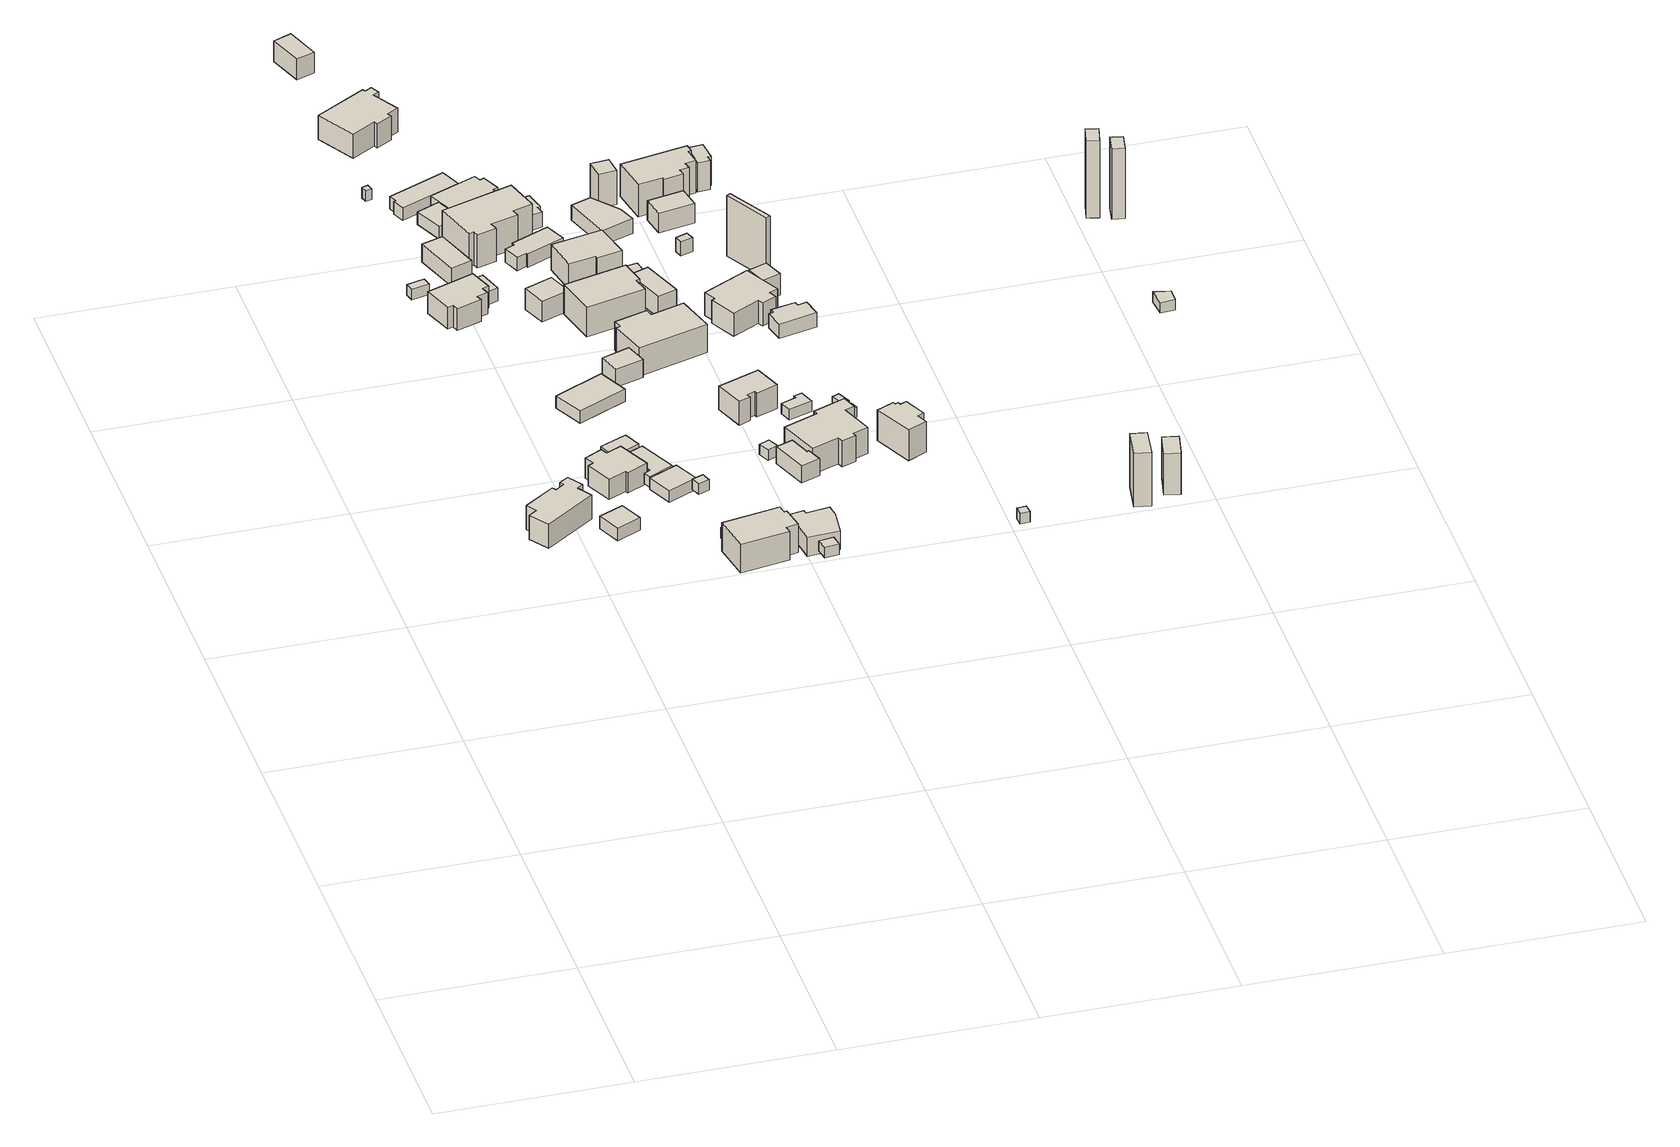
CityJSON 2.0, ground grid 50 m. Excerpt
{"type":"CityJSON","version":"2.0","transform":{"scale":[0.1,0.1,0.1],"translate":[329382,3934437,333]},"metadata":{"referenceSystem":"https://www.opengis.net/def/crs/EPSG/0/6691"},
"CityObjects":{
"building1":{"type":"Building","attributes":{"usage":"411","measuredHeight":9.3,"storeysAboveGround":2,"BuildingIDAttribute.prefecture":"14","BuildingIDAttribute.city":"14151","BuildingDetailAttribute.totalFloorArea":205.54,"BuildingDetailAttribute.buildingFootprintArea":102.77,"BuildingDetailAttribute.buildingStructureType":"601","BuildingDetailAttribute.buildingStructureOrgType":"1","BuildingDetailAttribute.orgUsage":"10","BuildingDetailAttribute.surveyYear":2015},"geometry":[{"type":"Solid","lod":"1","boundaries":[[[[0,1,2,3,4,5,6,7,8,9,10,11]],[[10,12,13,11]],[[9,14,12,10]],[[8,15,14,9]],[[7,16,15,8]],[[6,17,16,7]],[[5,18,17,6]],[[4,19,18,5]],[[3,20,19,4]],[[2,21,20,3]],[[1,22,21,2]],[[0,23,22,1]],[[11,13,23,0]],[[12,14,15,16,17,18,19,20,21,22,23,13]]]]}]},
"building2":{"type":"Building","attributes":{"usage":"431","measuredHeight":4.3,"storeysAboveGround":1,"BuildingIDAttribute.prefecture":"14","BuildingIDAttribute.city":"14151","BuildingDetailAttribute.totalFloorArea":39.1,"BuildingDetailAttribute.buildingFootprintArea":39.1,"BuildingDetailAttribute.buildingStructureType":"601","BuildingDetailAttribute.buildingStructureOrgType":"1","BuildingDetailAttribute.orgUsage":"143","BuildingDetailAttribute.surveyYear":2015},"geometry":[{"type":"Solid","lod":"1","boundaries":[[[[24,25,26,27]],[[26,28,29,27]],[[25,30,28,26]],[[24,31,30,25]],[[27,29,31,24]],[[28,30,31,29]]]]}]},
"building3":{"type":"Building","attributes":{"usage":"411","measuredHeight":7.9,"storeysAboveGround":2,"BuildingIDAttribute.prefecture":"14","BuildingIDAttribute.city":"14151","BuildingDetailAttribute.totalFloorArea":157.51,"BuildingDetailAttribute.buildingFootprintArea":78.76,"BuildingDetailAttribute.buildingStructureType":"610","BuildingDetailAttribute.buildingStructureOrgType":"2","BuildingDetailAttribute.orgUsage":"10","BuildingDetailAttribute.surveyYear":2015},"geometry":[{"type":"Solid","lod":"1","boundaries":[[[[32,33,34,35,36,37,38,39,40,41]],[[40,42,43,41]],[[39,44,42,40]],[[38,45,44,39]],[[37,46,45,38]],[[36,47,46,37]],[[35,48,47,36]],[[34,49,48,35]],[[33,50,49,34]],[[32,51,50,33]],[[41,43,51,32]],[[42,44,45,46,47,48,49,50,51,43]]]]}]},
"building4":{"type":"Building","attributes":{"usage":"451","measuredHeight":5.6,"storeysAboveGround":1,"BuildingIDAttribute.prefecture":"14","BuildingIDAttribute.city":"14151","BuildingDetailAttribute.totalFloorArea":27.17,"BuildingDetailAttribute.buildingFootprintArea":27.17,"BuildingDetailAttribute.buildingStructureType":"601","BuildingDetailAttribute.buildingStructureOrgType":"1","BuildingDetailAttribute.orgUsage":"200","BuildingDetailAttribute.surveyYear":2015},"geometry":[{"type":"Solid","lod":"1","boundaries":[[[[52,53,54,55,56,57]],[[56,58,59,57]],[[55,60,58,56]],[[54,61,60,55]],[[53,62,61,54]],[[52,63,62,53]],[[57,59,63,52]],[[58,60,61,62,63,59]]]]}]},
"building5":{"type":"Building","attributes":{"measuredHeight":4.5,"BuildingIDAttribute.prefecture":"14","BuildingIDAttribute.city":"14151","BuildingDetailAttribute.surveyYear":2015},"geometry":[{"type":"Solid","lod":"1","boundaries":[[[[64,65,66,67]],[[66,68,69,67]],[[65,70,68,66]],[[64,71,70,65]],[[67,69,71,64]],[[68,70,71,69]]]]}]},
"building6":{"type":"Building","attributes":{"usage":"411","measuredHeight":9.9,"storeysAboveGround":2,"BuildingIDAttribute.prefecture":"14","BuildingIDAttribute.city":"14151","BuildingDetailAttribute.totalFloorArea":221.39,"BuildingDetailAttribute.buildingFootprintArea":110.69,"BuildingDetailAttribute.buildingStructureType":"601","BuildingDetailAttribute.buildingStructureOrgType":"1","BuildingDetailAttribute.orgUsage":"10","BuildingDetailAttribute.surveyYear":2015},"geometry":[{"type":"Solid","lod":"1","boundaries":[[[[72,73,74,75,76,77,78,79]],[[78,80,81,79]],[[77,82,80,78]],[[76,83,82,77]],[[75,84,83,76]],[[74,85,84,75]],[[73,86,85,74]],[[72,87,86,73]],[[79,81,87,72]],[[80,82,83,84,85,86,87,81]]]]}]},
"building7":{"type":"Building","attributes":{"BuildingIDAttribute.prefecture":"14","BuildingIDAttribute.city":"14151","BuildingDetailAttribute.surveyYear":2015},"geometry":[{"type":"Solid","lod":"1","boundaries":[[[[88,89,90,91,92,93]],[[92,94,95,93]],[[91,96,94,92]],[[90,97,96,91]],[[89,98,97,90]],[[88,99,98,89]],[[93,95,99,88]],[[94,96,97,98,99,95]]]]}]},
"building8":{"type":"Building","attributes":{"usage":"451","measuredHeight":4.6,"storeysAboveGround":2,"BuildingIDAttribute.prefecture":"14","BuildingIDAttribute.city":"14151","BuildingDetailAttribute.totalFloorArea":85.12,"BuildingDetailAttribute.buildingFootprintArea":42.56,"BuildingDetailAttribute.buildingStructureType":"601","BuildingDetailAttribute.buildingStructureOrgType":"1","BuildingDetailAttribute.orgUsage":"200","BuildingDetailAttribute.surveyYear":2015},"geometry":[{"type":"Solid","lod":"1","boundaries":[[[[100,101,102,103]],[[102,104,105,103]],[[101,106,104,102]],[[100,107,106,101]],[[103,105,107,100]],[[104,106,107,105]]]]}]},
"building9":{"type":"Building","attributes":{"BuildingIDAttribute.prefecture":"14","BuildingIDAttribute.city":"14151","BuildingDetailAttribute.surveyYear":2015},"geometry":[{"type":"Solid","lod":"1","boundaries":[[[[108,109,110,111]],[[110,112,113,111]],[[109,114,112,110]],[[108,115,114,109]],[[111,113,115,108]],[[112,114,115,113]]]]}]},
"building10":{"type":"Building","attributes":{"BuildingIDAttribute.prefecture":"14","BuildingIDAttribute.city":"14151","BuildingDetailAttribute.surveyYear":2015},"geometry":[{"type":"Solid","lod":"1","boundaries":[[[[116,117,118,119]],[[118,120,121,119]],[[117,122,120,118]],[[116,123,122,117]],[[119,121,123,116]],[[120,122,123,121]]]]}]},
"building11":{"type":"Building","attributes":{"usage":"411","measuredHeight":10.1,"storeysAboveGround":1,"BuildingIDAttribute.prefecture":"14","BuildingIDAttribute.city":"14151","BuildingDetailAttribute.totalFloorArea":95.75,"BuildingDetailAttribute.buildingFootprintArea":95.75,"BuildingDetailAttribute.buildingStructureType":"601","BuildingDetailAttribute.buildingStructureOrgType":"1","BuildingDetailAttribute.orgUsage":"10","BuildingDetailAttribute.surveyYear":2015},"geometry":[{"type":"Solid","lod":"1","boundaries":[[[[124,125,126,127,128,129,130,131,132,133]],[[132,134,135,133]],[[131,136,134,132]],[[130,137,136,131]],[[129,138,137,130]],[[128,139,138,129]],[[127,140,139,128]],[[126,141,140,127]],[[125,142,141,126]],[[124,143,142,125]],[[133,135,143,124]],[[134,136,137,138,139,140,141,142,143,135]]]]}]},
"building12":{"type":"Building","attributes":{"usage":"451","measuredHeight":4,"storeysAboveGround":1,"BuildingIDAttribute.prefecture":"14","BuildingIDAttribute.city":"14151","BuildingDetailAttribute.totalFloorArea":98.96,"BuildingDetailAttribute.buildingFootprintArea":98.96,"BuildingDetailAttribute.buildingStructureType":"601","BuildingDetailAttribute.buildingStructureOrgType":"1","BuildingDetailAttribute.orgUsage":"200","BuildingDetailAttribute.surveyYear":2015},"geometry":[{"type":"Solid","lod":"1","boundaries":[[[[144,145,146,147]],[[146,148,149,147]],[[145,150,148,146]],[[144,151,150,145]],[[147,149,151,144]],[[148,150,151,149]]]]}]},
"building13":{"type":"Building","attributes":{"measuredHeight":4.3,"BuildingIDAttribute.prefecture":"14","BuildingIDAttribute.city":"14151","BuildingDetailAttribute.surveyYear":2015},"geometry":[{"type":"Solid","lod":"1","boundaries":[[[[152,153,154,155]],[[154,156,157,155]],[[153,158,156,154]],[[152,159,158,153]],[[155,157,159,152]],[[156,158,159,157]]]]}]},
"building14":{"type":"Building","attributes":{"BuildingIDAttribute.prefecture":"14","BuildingIDAttribute.city":"14151","BuildingDetailAttribute.surveyYear":2015},"geometry":[{"type":"Solid","lod":"1","boundaries":[[[[160,161,162,163]],[[162,164,165,163]],[[161,166,164,162]],[[160,167,166,161]],[[163,165,167,160]],[[164,166,167,165]]]]}]},
"building15":{"type":"Building","attributes":{"usage":"411","measuredHeight":6.3,"storeysAboveGround":1,"BuildingIDAttribute.prefecture":"14","BuildingIDAttribute.city":"14151","BuildingDetailAttribute.totalFloorArea":79.63,"BuildingDetailAttribute.buildingFootprintArea":79.63,"BuildingDetailAttribute.buildingStructureType":"601","BuildingDetailAttribute.buildingStructureOrgType":"1","BuildingDetailAttribute.orgUsage":"10","BuildingDetailAttribute.surveyYear":2015},"geometry":[{"type":"Solid","lod":"1","boundaries":[[[[168,169,170,171,172,173,174]],[[173,175,176,174]],[[172,177,175,173]],[[171,178,177,172]],[[170,179,178,171]],[[169,180,179,170]],[[168,181,180,169]],[[174,176,181,168]],[[175,177,178,179,180,181,176]]]]}]},
"building16":{"type":"Building","attributes":{"usage":"411","measuredHeight":5.5,"storeysAboveGround":2,"BuildingIDAttribute.prefecture":"14","BuildingIDAttribute.city":"14151","BuildingDetailAttribute.totalFloorArea":103.3,"BuildingDetailAttribute.buildingFootprintArea":51.65,"BuildingDetailAttribute.buildingStructureType":"601","BuildingDetailAttribute.buildingStructureOrgType":"1","BuildingDetailAttribute.orgUsage":"10","BuildingDetailAttribute.surveyYear":2015},"geometry":[{"type":"Solid","lod":"1","boundaries":[[[[182,183,184,185]],[[184,186,187,185]],[[183,188,186,184]],[[182,189,188,183]],[[185,187,189,182]],[[186,188,189,187]]]]}]},
"building17":{"type":"Building","attributes":{"usage":"411","measuredHeight":5.4,"storeysAboveGround":1,"BuildingIDAttribute.prefecture":"14","BuildingIDAttribute.city":"14151","BuildingDetailAttribute.totalFloorArea":14.46,"BuildingDetailAttribute.buildingFootprintArea":14.46,"BuildingDetailAttribute.buildingStructureType":"601","BuildingDetailAttribute.buildingStructureOrgType":"1","BuildingDetailAttribute.orgUsage":"10","BuildingDetailAttribute.surveyYear":2015},"geometry":[{"type":"Solid","lod":"1","boundaries":[[[[190,191,192,193]],[[192,194,195,193]],[[191,196,194,192]],[[190,197,196,191]],[[193,195,197,190]],[[194,196,197,195]]]]}]},
"building18":{"type":"Building","attributes":{"BuildingIDAttribute.prefecture":"14","BuildingIDAttribute.city":"14151","BuildingDetailAttribute.surveyYear":2015},"geometry":[{"type":"Solid","lod":"1","boundaries":[[[[198,199,200,201]],[[200,202,203,201]],[[199,204,202,200]],[[198,205,204,199]],[[201,203,205,198]],[[202,204,205,203]]]]}]},
"building19":{"type":"Building","attributes":{"usage":"411","measuredHeight":8.5,"storeysAboveGround":2,"BuildingIDAttribute.prefecture":"14","BuildingIDAttribute.city":"14151","BuildingDetailAttribute.totalFloorArea":64.59,"BuildingDetailAttribute.buildingFootprintArea":32.3,"BuildingDetailAttribute.buildingStructureType":"601","BuildingDetailAttribute.buildingStructureOrgType":"1","BuildingDetailAttribute.orgUsage":"10","BuildingDetailAttribute.surveyYear":2015},"geometry":[{"type":"Solid","lod":"1","boundaries":[[[[206,207,208,209]],[[208,210,211,209]],[[207,212,210,208]],[[206,213,212,207]],[[209,211,213,206]],[[210,212,213,211]]]]}]},
"building20":{"type":"Building","attributes":{"usage":"411","measuredHeight":8.1,"storeysAboveGround":1,"BuildingIDAttribute.prefecture":"14","BuildingIDAttribute.city":"14151","BuildingDetailAttribute.totalFloorArea":45.13,"BuildingDetailAttribute.buildingFootprintArea":45.13,"BuildingDetailAttribute.buildingStructureType":"601","BuildingDetailAttribute.buildingStructureOrgType":"1","BuildingDetailAttribute.orgUsage":"10","BuildingDetailAttribute.surveyYear":2015},"geometry":[{"type":"Solid","lod":"1","boundaries":[[[[214,215,216,217]],[[216,218,219,217]],[[215,220,218,216]],[[214,221,220,215]],[[217,219,221,214]],[[218,220,221,219]]]]}]},
"building21":{"type":"Building","attributes":{"measuredHeight":4.4,"BuildingIDAttribute.prefecture":"14","BuildingIDAttribute.city":"14151","BuildingDetailAttribute.surveyYear":2015},"geometry":[{"type":"Solid","lod":"1","boundaries":[[[[222,223,224,225,226]],[[225,227,228,226]],[[224,229,227,225]],[[223,230,229,224]],[[222,231,230,223]],[[226,228,231,222]],[[227,229,230,231,228]]]]}]},
"building22":{"type":"Building","attributes":{"BuildingIDAttribute.prefecture":"14","BuildingIDAttribute.city":"14151","BuildingDetailAttribute.surveyYear":2015},"geometry":[{"type":"Solid","lod":"1","boundaries":[[[[232,233,234,235]],[[234,236,237,235]],[[233,238,236,234]],[[232,239,238,233]],[[235,237,239,232]],[[236,238,239,237]]]]}]},
"building23":{"type":"Building","attributes":{"usage":"415","measuredHeight":3.8,"storeysAboveGround":1,"BuildingIDAttribute.prefecture":"14","BuildingIDAttribute.city":"14151","BuildingDetailAttribute.totalFloorArea":76.29,"BuildingDetailAttribute.buildingFootprintArea":76.29,"BuildingDetailAttribute.buildingStructureType":"601","BuildingDetailAttribute.buildingStructureOrgType":"1","BuildingDetailAttribute.orgUsage":"50","BuildingDetailAttribute.surveyYear":2015},"geometry":[{"type":"Solid","lod":"1","boundaries":[[[[240,241,242,243,244,245]],[[244,246,247,245]],[[243,248,246,244]],[[242,249,248,243]],[[241,250,249,242]],[[240,251,250,241]],[[245,247,251,240]],[[246,248,249,250,251,247]]]]}]},
"building24":{"type":"Building","attributes":{"usage":"411","measuredHeight":5.3,"storeysAboveGround":1,"BuildingIDAttribute.prefecture":"14","BuildingIDAttribute.city":"14151","BuildingDetailAttribute.totalFloorArea":50.08,"BuildingDetailAttribute.buildingFootprintArea":50.08,"BuildingDetailAttribute.buildingStructureType":"610","BuildingDetailAttribute.buildingStructureOrgType":"2","BuildingDetailAttribute.orgUsage":"10","BuildingDetailAttribute.surveyYear":2015},"geometry":[{"type":"Solid","lod":"1","boundaries":[[[[252,253,254,255,256,257]],[[256,258,259,257]],[[255,260,258,256]],[[254,261,260,255]],[[253,262,261,254]],[[252,263,262,253]],[[257,259,263,252]],[[258,260,261,262,263,259]]]]}]},
"building25":{"type":"Building","attributes":{"usage":"413","measuredHeight":11.3,"storeysAboveGround":1,"BuildingIDAttribute.prefecture":"14","BuildingIDAttribute.city":"14151","BuildingDetailAttribute.totalFloorArea":186.51,"BuildingDetailAttribute.buildingFootprintArea":186.51,"BuildingDetailAttribute.buildingStructureType":"601","BuildingDetailAttribute.buildingStructureOrgType":"1","BuildingDetailAttribute.orgUsage":"30","BuildingDetailAttribute.surveyYear":2015},"geometry":[{"type":"Solid","lod":"1","boundaries":[[[[264,265,266,267,268,269,270,271,272,273]],[[272,274,275,273]],[[271,276,274,272]],[[270,277,276,271]],[[269,278,277,270]],[[268,279,278,269]],[[267,280,279,268]],[[266,281,280,267]],[[265,282,281,266]],[[264,283,282,265]],[[273,275,283,264]],[[274,276,277,278,279,280,281,282,283,275]]]]}]},
"building26":{"type":"Building","attributes":{"usage":"411","measuredHeight":9.4,"storeysAboveGround":1,"BuildingIDAttribute.prefecture":"14","BuildingIDAttribute.city":"14151","BuildingDetailAttribute.totalFloorArea":147.45,"BuildingDetailAttribute.buildingFootprintArea":147.45,"BuildingDetailAttribute.buildingStructureType":"601","BuildingDetailAttribute.buildingStructureOrgType":"1","BuildingDetailAttribute.orgUsage":"10","BuildingDetailAttribute.surveyYear":2015},"geometry":[{"type":"Solid","lod":"1","boundaries":[[[[284,285,286,287,288,289]],[[288,290,291,289]],[[287,292,290,288]],[[286,293,292,287]],[[285,294,293,286]],[[284,295,294,285]],[[289,291,295,284]],[[290,292,293,294,295,291]]]]}]},
"building27":{"type":"Building","attributes":{"usage":"411","measuredHeight":10.3,"storeysAboveGround":2,"BuildingIDAttribute.prefecture":"14","BuildingIDAttribute.city":"14151","BuildingDetailAttribute.totalFloorArea":259.79,"BuildingDetailAttribute.buildingFootprintArea":129.9,"BuildingDetailAttribute.buildingStructureType":"601","BuildingDetailAttribute.buildingStructureOrgType":"1","BuildingDetailAttribute.orgUsage":"10","BuildingDetailAttribute.surveyYear":2015},"geometry":[{"type":"Solid","lod":"1","boundaries":[[[[296,297,298,299,300,301,302,303,304,305,306,307]],[[306,308,309,307]],[[305,310,308,306]],[[304,311,310,305]],[[303,312,311,304]],[[302,313,312,303]],[[301,314,313,302]],[[300,315,314,301]],[[299,316,315,300]],[[298,317,316,299]],[[297,318,317,298]],[[296,319,318,297]],[[307,309,319,296]],[[308,310,311,312,313,314,315,316,317,318,319,309]]]]}]},
"building28":{"type":"Building","attributes":{"usage":"415","measuredHeight":4.9,"storeysAboveGround":2,"BuildingIDAttribute.prefecture":"14","BuildingIDAttribute.city":"14151","BuildingDetailAttribute.totalFloorArea":186.4,"BuildingDetailAttribute.buildingFootprintArea":93.2,"BuildingDetailAttribute.buildingStructureType":"601","BuildingDetailAttribute.buildingStructureOrgType":"1","BuildingDetailAttribute.orgUsage":"50","BuildingDetailAttribute.surveyYear":2015},"geometry":[{"type":"Solid","lod":"1","boundaries":[[[[320,321,322,323,324,325,326,327,328]],[[327,329,330,328]],[[326,331,329,327]],[[325,332,331,326]],[[324,333,332,325]],[[323,334,333,324]],[[322,335,334,323]],[[321,336,335,322]],[[320,337,336,321]],[[328,330,337,320]],[[329,331,332,333,334,335,336,337,330]]]]}]},
"building29":{"type":"Building","attributes":{"usage":"411","measuredHeight":10.1,"storeysAboveGround":2,"BuildingIDAttribute.prefecture":"14","BuildingIDAttribute.city":"14151","BuildingDetailAttribute.totalFloorArea":408.14,"BuildingDetailAttribute.buildingFootprintArea":204.07,"BuildingDetailAttribute.buildingStructureType":"601","BuildingDetailAttribute.buildingStructureOrgType":"1","BuildingDetailAttribute.orgUsage":"10","BuildingDetailAttribute.surveyYear":2015},"geometry":[{"type":"Solid","lod":"1","boundaries":[[[[338,339,340,341,342,343,344,345]],[[344,346,347,345]],[[343,348,346,344]],[[342,349,348,343]],[[341,350,349,342]],[[340,351,350,341]],[[339,352,351,340]],[[338,353,352,339]],[[345,347,353,338]],[[346,348,349,350,351,352,353,347]]]]}]},
"building30":{"type":"Building","attributes":{"usage":"411","measuredHeight":7.5,"storeysAboveGround":2,"BuildingIDAttribute.prefecture":"14","BuildingIDAttribute.city":"14151","BuildingDetailAttribute.totalFloorArea":154.34,"BuildingDetailAttribute.buildingFootprintArea":77.17,"BuildingDetailAttribute.buildingStructureType":"610","BuildingDetailAttribute.buildingStructureOrgType":"2","BuildingDetailAttribute.orgUsage":"10","BuildingDetailAttribute.surveyYear":2015},"geometry":[{"type":"Solid","lod":"1","boundaries":[[[[354,355,356,357,358,359,360,361]],[[360,362,363,361]],[[359,364,362,360]],[[358,365,364,359]],[[357,366,365,358]],[[356,367,366,357]],[[355,368,367,356]],[[354,369,368,355]],[[361,363,369,354]],[[362,364,365,366,367,368,369,363]]]]}]},
"building31":{"type":"Building","attributes":{"usage":"413","measuredHeight":4.7,"storeysAboveGround":1,"BuildingIDAttribute.prefecture":"14","BuildingIDAttribute.city":"14151","BuildingDetailAttribute.totalFloorArea":54.94,"BuildingDetailAttribute.buildingFootprintArea":54.94,"BuildingDetailAttribute.buildingStructureType":"601","BuildingDetailAttribute.buildingStructureOrgType":"1","BuildingDetailAttribute.orgUsage":"30","BuildingDetailAttribute.surveyYear":2015},"geometry":[{"type":"Solid","lod":"1","boundaries":[[[[370,371,372,373,374,375,376,377]],[[376,378,379,377]],[[375,380,378,376]],[[374,381,380,375]],[[373,382,381,374]],[[372,383,382,373]],[[371,384,383,372]],[[370,385,384,371]],[[377,379,385,370]],[[378,380,381,382,383,384,385,379]]]]}]},
"building32":{"type":"Building","attributes":{"usage":"411","measuredHeight":6.4,"storeysAboveGround":2,"BuildingIDAttribute.prefecture":"14","BuildingIDAttribute.city":"14151","BuildingDetailAttribute.totalFloorArea":117.18,"BuildingDetailAttribute.buildingFootprintArea":58.59,"BuildingDetailAttribute.buildingStructureType":"601","BuildingDetailAttribute.buildingStructureOrgType":"1","BuildingDetailAttribute.orgUsage":"10","BuildingDetailAttribute.surveyYear":2015,"BuildingLandSlideRiskAttribute.description":"1","BuildingLandSlideRiskAttribute.areaType":"1"},"geometry":[{"type":"Solid","lod":"1","boundaries":[[[[386,387,388,389]],[[388,390,391,389]],[[387,392,390,388]],[[386,393,392,387]],[[389,391,393,386]],[[390,392,393,391]]]]}]},
"building33":{"type":"Building","attributes":{"usage":"411","measuredHeight":9.2,"storeysAboveGround":2,"BuildingIDAttribute.prefecture":"14","BuildingIDAttribute.city":"14151","BuildingDetailAttribute.totalFloorArea":291.11,"BuildingDetailAttribute.buildingFootprintArea":145.55,"BuildingDetailAttribute.buildingStructureType":"601","BuildingDetailAttribute.buildingStructureOrgType":"1","BuildingDetailAttribute.orgUsage":"10","BuildingDetailAttribute.surveyYear":2015},"geometry":[{"type":"Solid","lod":"1","boundaries":[[[[394,395,396,397,398,399,400,401,402,403,404,405]],[[404,406,407,405]],[[403,408,406,404]],[[402,409,408,403]],[[401,410,409,402]],[[400,411,410,401]],[[399,412,411,400]],[[398,413,412,399]],[[397,414,413,398]],[[396,415,414,397]],[[395,416,415,396]],[[394,417,416,395]],[[405,407,417,394]],[[406,408,409,410,411,412,413,414,415,416,417,407]]]]}]},
"building34":{"type":"Building","attributes":{"usage":"411","measuredHeight":10,"storeysAboveGround":2,"BuildingIDAttribute.prefecture":"14","BuildingIDAttribute.city":"14151","BuildingDetailAttribute.totalFloorArea":186.8,"BuildingDetailAttribute.buildingFootprintArea":93.4,"BuildingDetailAttribute.buildingStructureType":"601","BuildingDetailAttribute.buildingStructureOrgType":"1","BuildingDetailAttribute.orgUsage":"10","BuildingDetailAttribute.surveyYear":2015},"geometry":[{"type":"Solid","lod":"1","boundaries":[[[[418,419,420,421,422,423]],[[422,424,425,423]],[[421,426,424,422]],[[420,427,426,421]],[[419,428,427,420]],[[418,429,428,419]],[[423,425,429,418]],[[424,426,427,428,429,425]]]]}]},
"building35":{"type":"Building","attributes":{"usage":"413","measuredHeight":5.2,"storeysAboveGround":1,"BuildingIDAttribute.prefecture":"14","BuildingIDAttribute.city":"14151","BuildingDetailAttribute.totalFloorArea":22.56,"BuildingDetailAttribute.buildingFootprintArea":22.56,"BuildingDetailAttribute.buildingStructureType":"601","BuildingDetailAttribute.buildingStructureOrgType":"1","BuildingDetailAttribute.orgUsage":"30","BuildingDetailAttribute.surveyYear":2015},"geometry":[{"type":"Solid","lod":"1","boundaries":[[[[430,431,432,433,434,435,436,437]],[[436,438,439,437]],[[435,440,438,436]],[[434,441,440,435]],[[433,442,441,434]],[[432,443,442,433]],[[431,444,443,432]],[[430,445,444,431]],[[437,439,445,430]],[[438,440,441,442,443,444,445,439]]]]}]},
"building36":{"type":"Building","attributes":{"measuredHeight":3.3,"BuildingIDAttribute.prefecture":"14","BuildingIDAttribute.city":"14151","BuildingDetailAttribute.surveyYear":2015},"geometry":[{"type":"Solid","lod":"1","boundaries":[[[[446,447,448,449,450,451]],[[450,452,453,451]],[[449,454,452,450]],[[448,455,454,449]],[[447,456,455,448]],[[446,457,456,447]],[[451,453,457,446]],[[452,454,455,456,457,453]]]]}]},
"building37":{"type":"Building","attributes":{"usage":"411","measuredHeight":5.1,"storeysAboveGround":1,"BuildingIDAttribute.prefecture":"14","BuildingIDAttribute.city":"14151","BuildingDetailAttribute.totalFloorArea":32.07,"BuildingDetailAttribute.buildingFootprintArea":32.07,"BuildingDetailAttribute.buildingStructureType":"601","BuildingDetailAttribute.buildingStructureOrgType":"1","BuildingDetailAttribute.orgUsage":"10","BuildingDetailAttribute.surveyYear":2015},"geometry":[{"type":"Solid","lod":"1","boundaries":[[[[458,459,460,461]],[[460,462,463,461]],[[459,464,462,460]],[[458,465,464,459]],[[461,463,465,458]],[[462,464,465,463]]]]}]},
"building38":{"type":"Building","attributes":{"usage":"411","measuredHeight":6.6,"storeysAboveGround":1,"BuildingIDAttribute.prefecture":"14","BuildingIDAttribute.city":"14151","BuildingDetailAttribute.totalFloorArea":48.98,"BuildingDetailAttribute.buildingFootprintArea":48.98,"BuildingDetailAttribute.buildingStructureType":"601","BuildingDetailAttribute.buildingStructureOrgType":"1","BuildingDetailAttribute.orgUsage":"10","BuildingDetailAttribute.surveyYear":2015},"geometry":[{"type":"Solid","lod":"1","boundaries":[[[[466,467,468,469]],[[468,470,471,469]],[[467,472,470,468]],[[466,473,472,467]],[[469,471,473,466]],[[470,472,473,471]]]]}]},
"building39":{"type":"Building","attributes":{"BuildingIDAttribute.prefecture":"14","BuildingIDAttribute.city":"14151","BuildingDetailAttribute.surveyYear":2015},"geometry":[{"type":"Solid","lod":"1","boundaries":[[[[474,475,476,477]],[[476,478,479,477]],[[475,480,478,476]],[[474,481,480,475]],[[477,479,481,474]],[[478,480,481,479]]]]}]},
"building40":{"type":"Building","attributes":{"BuildingIDAttribute.prefecture":"14","BuildingIDAttribute.city":"14151","BuildingDetailAttribute.surveyYear":2015},"geometry":[{"type":"Solid","lod":"1","boundaries":[[[[482,483,484,485]],[[484,486,487,485]],[[483,488,486,484]],[[482,489,488,483]],[[485,487,489,482]],[[486,488,489,487]]]]}]},
"building41":{"type":"Building","attributes":{"BuildingIDAttribute.prefecture":"14","BuildingIDAttribute.city":"14151","BuildingDetailAttribute.surveyYear":2015},"geometry":[{"type":"Solid","lod":"1","boundaries":[[[[490,491,492,493]],[[492,494,495,493]],[[491,496,494,492]],[[490,497,496,491]],[[493,495,497,490]],[[494,496,497,495]]]]}]},
"building42":{"type":"Building","attributes":{"usage":"422","measuredHeight":5.3,"storeysAboveGround":1,"BuildingIDAttribute.prefecture":"14","BuildingIDAttribute.city":"14151","BuildingDetailAttribute.totalFloorArea":80.94,"BuildingDetailAttribute.buildingFootprintArea":80.94,"BuildingDetailAttribute.buildingStructureType":"601","BuildingDetailAttribute.buildingStructureOrgType":"1","BuildingDetailAttribute.orgUsage":"137","BuildingDetailAttribute.surveyYear":2015},"geometry":[{"type":"Solid","lod":"1","boundaries":[[[[498,499,500,501,502]],[[501,503,504,502]],[[500,505,503,501]],[[499,506,505,500]],[[498,507,506,499]],[[502,504,507,498]],[[503,505,506,507,504]]]]}]},
"building43":{"type":"Building","attributes":{"usage":"411","measuredHeight":9.3,"storeysAboveGround":2,"BuildingIDAttribute.prefecture":"14","BuildingIDAttribute.city":"14151","BuildingDetailAttribute.totalFloorArea":106.29,"BuildingDetailAttribute.buildingFootprintArea":53.14,"BuildingDetailAttribute.buildingStructureType":"601","BuildingDetailAttribute.buildingStructureOrgType":"1","BuildingDetailAttribute.orgUsage":"10","BuildingDetailAttribute.surveyYear":2015,"BuildingLandSlideRiskAttribute.description":"1","BuildingLandSlideRiskAttribute.areaType":"1"},"geometry":[{"type":"Solid","lod":"1","boundaries":[[[[508,509,510,511,512,513,514,515,516,517]],[[516,518,519,517]],[[515,520,518,516]],[[514,521,520,515]],[[513,522,521,514]],[[512,523,522,513]],[[511,524,523,512]],[[510,525,524,511]],[[509,526,525,510]],[[508,527,526,509]],[[517,519,527,508]],[[518,520,521,522,523,524,525,526,527,519]]]]}]},
"building44":{"type":"Building","attributes":{"usage":"411","measuredHeight":9.7,"storeysAboveGround":2,"BuildingIDAttribute.prefecture":"14","BuildingIDAttribute.city":"14151","BuildingDetailAttribute.totalFloorArea":281.15,"BuildingDetailAttribute.buildingFootprintArea":140.57,"BuildingDetailAttribute.buildingStructureType":"601","BuildingDetailAttribute.buildingStructureOrgType":"1","BuildingDetailAttribute.orgUsage":"10","BuildingDetailAttribute.surveyYear":2015},"geometry":[{"type":"Solid","lod":"1","boundaries":[[[[528,529,530,531,532,533,534,535,536,537]],[[536,538,539,537]],[[535,540,538,536]],[[534,541,540,535]],[[533,542,541,534]],[[532,543,542,533]],[[531,544,543,532]],[[530,545,544,531]],[[529,546,545,530]],[[528,547,546,529]],[[537,539,547,528]],[[538,540,541,542,543,544,545,546,547,539]]]]}]},
"building45":{"type":"Building","attributes":{"usage":"411","measuredHeight":5.4,"storeysAboveGround":1,"BuildingIDAttribute.prefecture":"14","BuildingIDAttribute.city":"14151","BuildingDetailAttribute.totalFloorArea":36.69,"BuildingDetailAttribute.buildingFootprintArea":36.69,"BuildingDetailAttribute.buildingStructureType":"601","BuildingDetailAttribute.buildingStructureOrgType":"1","BuildingDetailAttribute.orgUsage":"10","BuildingDetailAttribute.surveyYear":2015,"BuildingLandSlideRiskAttribute.description":"1","BuildingLandSlideRiskAttribute.areaType":"1"},"geometry":[{"type":"Solid","lod":"1","boundaries":[[[[548,549,550,551,552,553,554,555]],[[554,556,557,555]],[[553,558,556,554]],[[552,559,558,553]],[[551,560,559,552]],[[550,561,560,551]],[[549,562,561,550]],[[548,563,562,549]],[[555,557,563,548]],[[556,558,559,560,561,562,563,557]]]]}]},
"building46":{"type":"Building","attributes":{"measuredHeight":4.3,"BuildingIDAttribute.prefecture":"14","BuildingIDAttribute.city":"14151","BuildingDetailAttribute.surveyYear":2015,"BuildingLandSlideRiskAttribute.description":"1","BuildingLandSlideRiskAttribute.areaType":"1"},"geometry":[{"type":"Solid","lod":"1","boundaries":[[[[564,565,566,567]],[[566,568,569,567]],[[565,570,568,566]],[[564,571,570,565]],[[567,569,571,564]],[[568,570,571,569]]]]}]},
"building47":{"type":"Building","attributes":{"usage":"422","measuredHeight":10.3,"storeysAboveGround":1,"BuildingIDAttribute.prefecture":"14","BuildingIDAttribute.city":"14151","BuildingDetailAttribute.totalFloorArea":16.26,"BuildingDetailAttribute.buildingFootprintArea":16.26,"BuildingDetailAttribute.buildingStructureType":"601","BuildingDetailAttribute.buildingStructureOrgType":"1","BuildingDetailAttribute.orgUsage":"138","BuildingDetailAttribute.surveyYear":2015,"BuildingLandSlideRiskAttribute.description":"1","BuildingLandSlideRiskAttribute.areaType":"1"},"geometry":[{"type":"Solid","lod":"1","boundaries":[[[[572,573,574,575]],[[574,576,577,575]],[[573,578,576,574]],[[572,579,578,573]],[[575,577,579,572]],[[576,578,579,577]]]]}]},
"building48":{"type":"Building","attributes":{"measuredHeight":7,"BuildingIDAttribute.prefecture":"14","BuildingIDAttribute.city":"14151","BuildingDetailAttribute.surveyYear":2015,"BuildingLandSlideRiskAttribute.description":"1","BuildingLandSlideRiskAttribute.areaType":"1"},"geometry":[{"type":"Solid","lod":"1","boundaries":[[[[580,581,582,583]],[[582,584,585,583]],[[581,586,584,582]],[[580,587,586,581]],[[583,585,587,580]],[[584,586,587,585]]]]}]},
"building49":{"type":"Building","attributes":{"usage":"411","measuredHeight":6.2,"storeysAboveGround":1,"BuildingIDAttribute.prefecture":"14","BuildingIDAttribute.city":"14151","BuildingDetailAttribute.totalFloorArea":46.6,"BuildingDetailAttribute.buildingFootprintArea":46.6,"BuildingDetailAttribute.buildingStructureType":"601","BuildingDetailAttribute.buildingStructureOrgType":"1","BuildingDetailAttribute.orgUsage":"10","BuildingDetailAttribute.surveyYear":2015,"BuildingLandSlideRiskAttribute.description":"1","BuildingLandSlideRiskAttribute.areaType":"1"},"geometry":[{"type":"Solid","lod":"1","boundaries":[[[[588,589,590,591]],[[590,592,593,591]],[[589,594,592,590]],[[588,595,594,589]],[[591,593,595,588]],[[592,594,595,593]]]]}]},
"building50":{"type":"Building","attributes":{"measuredHeight":19.8,"BuildingIDAttribute.prefecture":"14","BuildingIDAttribute.city":"14151","BuildingDetailAttribute.surveyYear":2015,"BuildingLandSlideRiskAttribute.description":"1","BuildingLandSlideRiskAttribute.areaType":"1"},"geometry":[{"type":"Solid","lod":"1","boundaries":[[[[596,597,598,599]],[[598,600,601,599]],[[597,602,600,598]],[[596,603,602,597]],[[599,601,603,596]],[[600,602,603,601]]]]}]},
"building51":{"type":"Building","attributes":{"usage":"411","measuredHeight":10.3,"storeysAboveGround":1,"BuildingIDAttribute.prefecture":"14","BuildingIDAttribute.city":"14151","BuildingDetailAttribute.totalFloorArea":124.79,"BuildingDetailAttribute.buildingFootprintArea":124.79,"BuildingDetailAttribute.buildingStructureType":"601","BuildingDetailAttribute.buildingStructureOrgType":"1","BuildingDetailAttribute.orgUsage":"10","BuildingDetailAttribute.surveyYear":2015,"BuildingLandSlideRiskAttribute.description":"1","BuildingLandSlideRiskAttribute.areaType":"1"},"geometry":[{"type":"Solid","lod":"1","boundaries":[[[[604,605,606,607,608,609,610,611,612,613,614,615]],[[614,616,617,615]],[[613,618,616,614]],[[612,619,618,613]],[[611,620,619,612]],[[610,621,620,611]],[[609,622,621,610]],[[608,623,622,609]],[[607,624,623,608]],[[606,625,624,607]],[[605,626,625,606]],[[604,627,626,605]],[[615,617,627,604]],[[616,618,619,620,621,622,623,624,625,626,627,617]]]]}]},
"building52":{"type":"Building","attributes":{"measuredHeight":8.9,"BuildingIDAttribute.prefecture":"14","BuildingIDAttribute.city":"14151","BuildingDetailAttribute.surveyYear":2015,"BuildingLandSlideRiskAttribute.description":"1","BuildingLandSlideRiskAttribute.areaType":"1"},"geometry":[{"type":"Solid","lod":"1","boundaries":[[[[628,629,630,631,632,633]],[[632,634,635,633]],[[631,636,634,632]],[[630,637,636,631]],[[629,638,637,630]],[[628,639,638,629]],[[633,635,639,628]],[[634,636,637,638,639,635]]]]}]},
"building53":{"type":"Building","attributes":{"usage":"431","measuredHeight":15.7,"storeysAboveGround":1,"BuildingIDAttribute.prefecture":"14","BuildingIDAttribute.city":"14151","BuildingDetailAttribute.totalFloorArea":29.5,"BuildingDetailAttribute.buildingFootprintArea":29.5,"BuildingDetailAttribute.buildingStructureType":"601","BuildingDetailAttribute.buildingStructureOrgType":"1","BuildingDetailAttribute.orgUsage":"143","BuildingDetailAttribute.surveyYear":2015},"geometry":[{"type":"Solid","lod":"1","boundaries":[[[[640,641,642,643]],[[642,644,645,643]],[[641,646,644,642]],[[640,647,646,641]],[[643,645,647,640]],[[644,646,647,645]]]]}]},
"building54":{"type":"Building","attributes":{"measuredHeight":15.2,"BuildingIDAttribute.prefecture":"14","BuildingIDAttribute.city":"14151","BuildingDetailAttribute.surveyYear":2015},"geometry":[{"type":"Solid","lod":"1","boundaries":[[[[648,649,650,651]],[[650,652,653,651]],[[649,654,652,650]],[[648,655,654,649]],[[651,653,655,648]],[[652,654,655,653]]]]}]},
"building55":{"type":"Building","attributes":{"measuredHeight":3.3,"BuildingIDAttribute.prefecture":"14","BuildingIDAttribute.city":"14151","BuildingDetailAttribute.surveyYear":2015,"BuildingLandSlideRiskAttribute.description":"1","BuildingLandSlideRiskAttribute.areaType":"1"},"geometry":[{"type":"Solid","lod":"1","boundaries":[[[[656,657,658,659]],[[658,660,661,659]],[[657,662,660,658]],[[656,663,662,657]],[[659,661,663,656]],[[660,662,663,661]]]]}]},
"building56":{"type":"Building","attributes":{"measuredHeight":24.9,"BuildingIDAttribute.prefecture":"14","BuildingIDAttribute.city":"14151","BuildingDetailAttribute.surveyYear":2015,"BuildingLandSlideRiskAttribute.description":"1","BuildingLandSlideRiskAttribute.areaType":"1"},"geometry":[{"type":"Solid","lod":"1","boundaries":[[[[664,665,666,667]],[[666,668,669,667]],[[665,670,668,666]],[[664,671,670,665]],[[667,669,671,664]],[[668,670,671,669]]]]}]},
"building57":{"type":"Building","attributes":{"usage":"422","measuredHeight":22.7,"storeysAboveGround":1,"BuildingIDAttribute.prefecture":"14","BuildingIDAttribute.city":"14151","BuildingDetailAttribute.totalFloorArea":42.26,"BuildingDetailAttribute.buildingFootprintArea":42.26,"BuildingDetailAttribute.buildingStructureType":"601","BuildingDetailAttribute.buildingStructureOrgType":"1","BuildingDetailAttribute.orgUsage":"133","BuildingDetailAttribute.surveyYear":2015,"BuildingLandSlideRiskAttribute.description":"1","BuildingLandSlideRiskAttribute.areaType":"1"},"geometry":[{"type":"Solid","lod":"1","boundaries":[[[[672,673,674,675]],[[674,676,677,675]],[[673,678,676,674]],[[672,679,678,673]],[[675,677,679,672]],[[676,678,679,677]]]]}]}
},
"vertices":[
[147,525,949],[172,488,949],[40,396,949],[5,446,949],[27,461,949],[9,487,949],[89,543,949],[96,533,949],[120,550,949],[113,560,949],[137,576,949],[163,537,949],[137,576,1018],[163,537,1018],[113,560,1018],[120,550,1018],[96,533,1018],[89,543,1018],[9,487,1018],[27,461,1018],[5,446,1018],[40,396,1018],[172,488,1018],[147,525,1018],
[198,354,969],[171,415,969],[235,444,969],[262,383,969],[235,444,1005],[262,383,1005],[171,415,1005],[198,354,1005],
[279,555,960],[276,562,960],[230,540,960],[197,610,960],[212,618,960],[199,644,960],[246,667,960],[254,650,960],[294,669,960],[335,582,960],[294,669,1018],[335,582,1018],[254,650,1018],[246,667,1018],[199,644,1018],[212,618,1018],[197,610,1018],[230,540,1018],[276,562,1018],[279,555,1018],
[343,682,956],[308,667,956],[303,678,956],[267,663,956],[253,698,956],[323,728,956],[253,698,1006],[323,728,1006],[267,663,1006],[303,678,1006],[308,667,1006],[343,682,1006],
[435,222,1005],[423,247,1005],[455,263,1005],[467,237,1005],[455,263,1036],[467,237,1036],[423,247,1036],[435,222,1036],
[566,176,1021],[577,116,1021],[546,110,1021],[549,92,1021],[422,69,1021],[404,171,1021],[555,198,1021],[559,175,1021],[555,198,1103],[559,175,1103],[404,171,1103],[422,69,1103],[549,92,1103],[546,110,1103],[577,116,1103],[566,176,1103],
[324,570,969],[341,579,969],[303,660,969],[351,683,969],[398,583,969],[333,551,969],[398,583,999],[333,551,999],[351,683,999],[303,660,999],[341,579,999],[324,570,999],
[360,476,970],[330,542,970],[406,577,970],[437,512,970],[406,577,1003],[437,512,1003],[330,542,1003],[360,476,1003],
[51,1637,850],[45,1661,850],[91,1673,850],[97,1649,850],[91,1673,880],[97,1649,880],[45,1661,880],[51,1637,880],
[457,472,990],[429,461,990],[419,485,990],[449,497,990],[419,485,1020],[449,497,1020],[429,461,1020],[457,472,1020],
[204,1517,860],[176,1507,860],[181,1492,860],[116,1469,860],[110,1486,860],[96,1481,860],[68,1559,860],[192,1604,860],[214,1542,860],[197,1536,860],[214,1542,922],[197,1536,922],[192,1604,922],[68,1559,922],[96,1481,922],[110,1486,922],[116,1469,922],[181,1492,922],[176,1507,922],[204,1517,922],
[228,1002,922],[357,1063,922],[394,985,922],[266,924,922],[394,985,957],[266,924,957],[357,1063,957],[228,1002,957],
[551,252,1012],[526,244,1012],[519,265,1012],[544,273,1012],[519,265,1043],[544,273,1043],[526,244,1043],[551,252,1043],
[663,61,1036],[626,55,1036],[620,87,1036],[658,93,1036],[620,87,1066],[658,93,1066],[626,55,1066],[663,61,1066],
[618,194,1023],[679,202,1023],[684,171,1023],[676,98,1023],[593,92,1023],[578,198,1023],[616,205,1023],[578,198,1077],[616,205,1077],[593,92,1077],[676,98,1077],[684,171,1077],[679,202,1077],[618,194,1077],
[158,1673,847],[119,1791,847],[175,1809,847],[214,1691,847],[175,1809,898],[214,1691,898],[119,1791,898],[158,1673,898],
[219,1613,869],[239,1550,869],[214,1542,869],[192,1604,869],[214,1542,907],[192,1604,907],[239,1550,907],[219,1613,907],
[71,2111,820],[66,2129,820],[82,2134,820],[87,2115,820],[82,2134,850],[87,2115,850],[66,2129,850],[71,2111,850],
[390,1051,919],[372,1107,919],[445,1132,919],[464,1075,919],[445,1132,971],[464,1075,971],[372,1107,971],[390,1051,971],
[314,1426,876],[289,1489,876],[362,1518,876],[387,1454,876],[362,1518,936],[387,1454,936],[289,1489,936],[314,1426,936],
[253,1926,827],[193,1900,827],[160,1975,827],[220,2001,827],[246,1940,827],[220,2001,863],[246,1940,863],[160,1975,863],[193,1900,863],[253,1926,863],
[656,577,983],[629,565,983],[616,594,983],[643,606,983],[616,594,1013],[643,606,1013],[629,565,1013],[656,577,1013],
[131,2003,825],[118,2035,825],[124,2038,825],[115,2058,825],[264,2121,825],[287,2067,825],[264,2121,861],[287,2067,861],[115,2058,861],[124,2038,861],[118,2035,861],[131,2003,861],
[712,501,989],[727,461,989],[678,442,989],[642,538,989],[686,554,989],[707,498,989],[686,554,1038],[707,498,1038],[642,538,1038],[678,442,1038],[727,461,1038],[712,501,1038],
[356,1832,828],[362,1813,828],[291,1792,828],[297,1772,828],[246,1757,828],[242,1771,828],[229,1767,828],[194,1880,828],[381,1938,828],[408,1848,828],[381,1938,923],[408,1848,923],[194,1880,923],[229,1767,923],[242,1771,923],[246,1757,923],[297,1772,923],[291,1792,923],[362,1813,923],[356,1832,923],
[539,1403,885],[550,1361,885],[395,1324,885],[369,1432,885],[533,1472,885],[549,1406,885],[533,1472,970],[549,1406,970],[369,1432,970],[395,1324,970],[550,1361,970],[539,1403,970],
[188,2534,771],[206,2544,771],[218,2522,771],[202,2513,771],[243,2443,771],[213,2426,771],[220,2416,771],[178,2392,771],[173,2401,771],[111,2365,771],[53,2465,771],[184,2541,771],[53,2465,840],[184,2541,840],[111,2365,840],[173,2401,840],[178,2392,840],[220,2416,840],[213,2426,840],[243,2443,840],[202,2513,840],[218,2522,840],[206,2544,840],[188,2534,840],
[208,2029,825],[331,2080,825],[339,2062,825],[350,2067,825],[371,2019,825],[358,2014,825],[367,1993,825],[246,1940,825],[220,2001,825],[246,1940,865],[220,2001,865],[367,1993,865],[358,2014,865],[371,2019,865],[350,2067,865],[339,2062,865],[331,2080,865],[208,2029,865],
[463,1104,903],[433,1203,903],[444,1206,903],[437,1228,903],[524,1254,903],[529,1234,903],[616,1260,903],[646,1158,903],[616,1260,984],[646,1158,984],[529,1234,984],[524,1254,984],[437,1228,984],[444,1206,984],[433,1203,984],[463,1104,984],
[697,893,948],[724,821,948],[667,799,948],[665,807,948],[644,799,948],[648,788,948],[618,776,948],[589,853,948],[618,776,1016],[589,853,1016],[648,788,1016],[644,799,1016],[665,807,1016],[667,799,1016],[724,821,1016],[697,893,1016],
[357,1707,842],[355,1711,842],[329,1700,842],[311,1743,842],[337,1754,842],[334,1762,842],[433,1805,842],[457,1750,842],[433,1805,880],[457,1750,880],[334,1762,880],[337,1754,880],[311,1743,880],[329,1700,880],[355,1711,880],[357,1707,880],
[131,2777,744],[83,2760,744],[51,2850,744],[99,2868,744],[51,2850,803],[99,2868,803],[83,2760,803],[131,2777,803],
[839,633,970],[871,547,970],[831,532,970],[834,523,970],[797,508,970],[791,524,970],[721,497,970],[680,602,970],[770,637,970],[766,648,970],[850,681,970],[864,642,970],[850,681,1045],[864,642,1045],[766,648,1045],[770,637,1045],[680,602,1045],[721,497,1045],[791,524,1045],[797,508,1045],[834,523,1045],[831,532,1045],[871,547,1045],[839,633,1045],
[561,1601,849],[495,1587,849],[494,1595,849],[423,1581,849],[405,1672,849],[538,1699,849],[405,1672,922],[538,1699,922],[423,1581,922],[494,1595,922],[495,1587,922],[561,1601,922],
[436,1903,828],[442,1882,828],[414,1875,828],[409,1895,828],[403,1894,828],[390,1945,828],[431,1956,828],[444,1905,828],[431,1956,872],[444,1905,872],[390,1945,872],[403,1894,872],[409,1895,872],[414,1875,872],[442,1882,872],[436,1903,872],
[723,781,959],[763,795,959],[760,803,959],[781,810,959],[795,771,959],[734,750,959],[795,771,989],[734,750,989],[781,810,989],[760,803,989],[763,795,989],[723,781,989],
[523,1480,871],[514,1536,871],[583,1548,871],[593,1492,871],[583,1548,917],[593,1492,917],[514,1536,917],[523,1480,917],
[580,1353,888],[540,1462,888],[590,1480,888],[630,1371,888],[590,1480,948],[630,1371,948],[540,1462,948],[580,1353,948],
[868,757,947],[852,792,947],[870,800,947],[886,766,947],[870,800,977],[886,766,977],[852,792,977],[868,757,977],
[880,728,947],[872,746,947],[888,753,947],[896,735,947],[888,753,977],[896,735,977],[872,746,977],[880,728,977],
[1095,7,1079],[1093,32,1079],[1118,34,1079],[1120,9,1079],[1118,34,1109],[1120,9,1109],[1093,32,1109],[1095,7,1109],
[620,1830,838],[638,1784,838],[554,1753,838],[513,1877,838],[565,1896,838],[513,1877,881],[565,1896,881],[554,1753,881],[638,1784,881],[620,1830,881],
[960,623,959],[968,627,959],[971,618,959],[988,626,959],[1015,567,959],[998,559,959],[1011,531,959],[960,507,959],[912,610,959],[957,630,959],[912,610,1047],[957,630,1047],[960,507,1047],[1011,531,1047],[998,559,1047],[1015,567,1047],[988,626,1047],[971,618,1047],[968,627,1047],[960,623,1047],
[835,1279,895],[844,1260,895],[806,1241,895],[799,1254,895],[728,1218,895],[693,1286,895],[702,1290,895],[686,1322,895],[808,1385,895],[857,1290,895],[808,1385,961],[857,1290,961],[686,1322,961],[702,1290,961],[693,1286,961],[728,1218,961],[799,1254,961],[806,1241,961],[844,1260,961],[835,1279,961],
[823,1154,913],[811,1204,913],[823,1207,913],[820,1219,913],[884,1233,913],[887,1221,913],[911,1227,913],[922,1177,913],[911,1227,954],[922,1177,954],[887,1221,954],[884,1233,954],[820,1219,954],[823,1207,954],[811,1204,954],[823,1154,954],
[749,1651,852],[717,1641,852],[710,1662,852],[741,1673,852],[710,1662,892],[741,1673,892],[717,1641,892],[749,1651,892],
[610,1988,781],[605,2038,781],[652,2042,781],[657,1992,781],[652,2042,879],[657,1992,879],[605,2038,879],[610,1988,879],
[834,1338,895],[814,1391,895],[862,1409,895],[882,1356,895],[862,1409,957],[882,1356,957],[814,1391,957],[834,1338,957],
[714,1826,798],[703,1885,798],[797,1903,798],[808,1842,798],[797,1903,854],[808,1842,854],[703,1885,854],[714,1826,854],
[830,1641,831],[840,1647,831],[906,1530,831],[895,1524,831],[906,1530,1005],[895,1524,1005],[840,1647,1005],[830,1641,1005],
[855,2039,776],[847,2037,776],[854,1996,776],[826,1990,776],[830,1971,776],[806,1967,776],[810,1950,776],[759,1940,776],[758,1947,776],[694,1935,776],[677,2030,776],[851,2062,776],[677,2030,869],[851,2062,869],[694,1935,869],[758,1947,869],[759,1940,869],[810,1950,869],[806,1967,869],[830,1971,869],[826,1990,869],[854,1996,869],[847,2037,869],[855,2039,869],
[903,2036,762],[895,2036,762],[896,2021,762],[865,2019,762],[860,2088,762],[898,2091,762],[860,2088,845],[898,2091,845],[865,2019,845],[896,2021,845],[895,2036,845],[903,2036,845],
[1439,267,952],[1481,260,952],[1468,176,952],[1425,183,952],[1468,176,1106],[1425,183,1106],[1481,260,1106],[1439,267,1106],
[1494,162,987],[1509,233,987],[1549,224,987],[1534,154,987],[1549,224,1106],[1534,154,1106],[1509,233,1106],[1494,162,1106],
[1972,1956,282],[2015,1948,282],[2015,1910,282],[1977,1906,282],[2015,1910,312],[1977,1906,312],[2015,1948,312],[1972,1956,312],
[2056,2720,10],[2025,2728,10],[2037,2778,10],[2068,2771,10],[2037,2778,231],[2068,2771,231],[2025,2728,231],[2056,2720,231],
[2114,2703,8],[2082,2708,8],[2091,2757,8],[2123,2751,8],[2091,2757,211],[2123,2751,211],[2082,2708,211],[2114,2703,211]
]}
